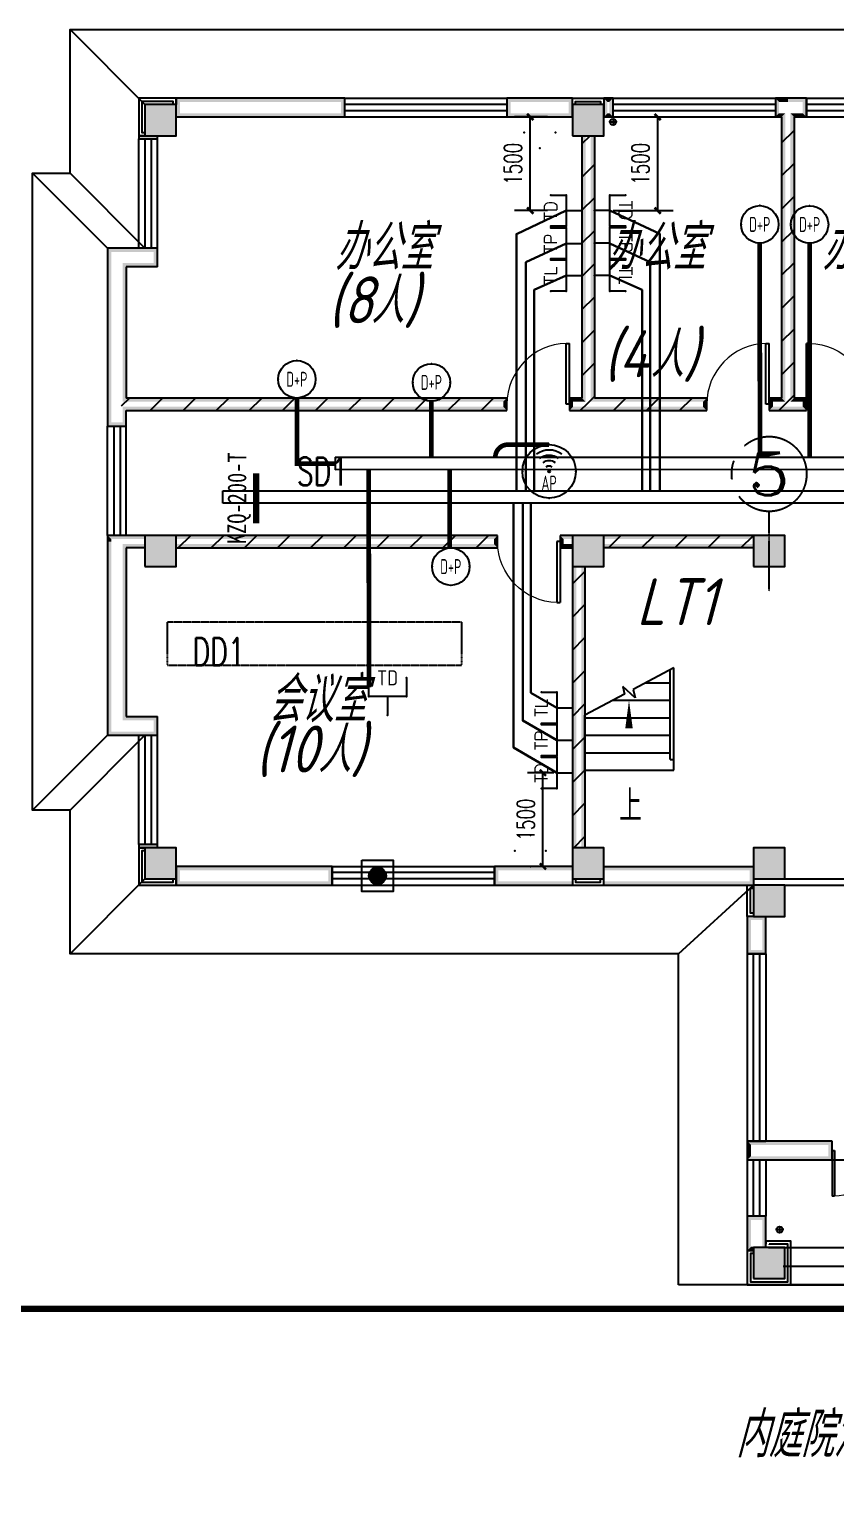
# Model space of a CAD drawing. Extents: x 1241380 to 1952554, y 1012187 to 1766051.
# Drawn here: x 1568965 to 1581878, y 1270773 to 1294421 of the extents above; entities that cross this region are included whole.
import ezdxf
from ezdxf.enums import TextEntityAlignment as Align

# ---------------------------------------------------------------- set-up
doc = ezdxf.new("R2010")
doc.units = 0
doc.linetypes.add('CENTER', pattern=[2, 1.25, -0.25, 0.25, -0.25])
doc.linetypes.add('DASH', pattern=[0.35, 0.25, -0.1])
for name, color, linetype in [('1-建筑底图', 8, 'Continuous'), ('AXIS', 251, 'CENTER'), ('AXIS_TEXT', 7, 'Continuous'), ('CABLETRAY_PDS', 4, 'Continuous'), ('DOTLN', 2, 'DASH'), ('EQUIP-插座', 3, 'Continuous'), ('EQUIP-照明', 3, 'Continuous'), ('EQUIP-通讯', 3, 'Continuous'), ('PUB_HATCH', 8, 'Continuous'), ('TEL_DIM', 3, 'Continuous'), ('WIRE-综合布线', 5, 'Continuous'), ('光纤点位', 3, 'Continuous'), ('内网桥架', 1, 'Continuous'), ('填充', 8, 'Continuous'), ('抗震支吊架', 2, 'Continuous'), ('排水', 153, 'Continuous'), ('红机电话', 3, 'Continuous'), ('蓝机电话', 3, 'Continuous')]:
    doc.layers.add(name, color=color, linetype=linetype)
doc.layers.add('内网线路', color=1, linetype='Continuous', lineweight=30)
doc.layers.get('EQUIP-插座').off()
doc.styles.add('_TCH_AXIS', font='COMPLEX', dxfattribs={"bigfont": 'GBCBIG'})
doc.styles.add('_TCH_DIM', font='SIMPLEX', dxfattribs={"bigfont": 'GBCBIG'})
doc.styles.add('_TEL_ATTDEF', font='GBENOR', dxfattribs={"width": 0.8, "height": 3, "bigfont": 'GBCBIG'})
doc.styles.add('_TEL_DIM', font='SIMPLEX', dxfattribs={"width": 0.8, "height": 3.5, "bigfont": 'HZTXT'})
doc.styles.add('A_DIM_T3', font='SIMPLEX', dxfattribs={"width": 0.7, "bigfont": 'HZ'})
doc.styles.add('COMPLEX', font='COMPLEX')
doc.styles.add('kzcad', font='', dxfattribs={"width": 0.8})
doc.styles.get("Standard").update_dxf_attribs({"font": 'gbeitc.shx', "bigfont": 'gbcbig.shx'})
doc.styles.get('kzcad').set_extended_font_data('SimSun')
doc.linetypes.add('JIEDI', pattern='A,1.25,-0.25,0.25,-0.25,0.625,["/",Standard,S=0.6,R=0,X=0,Y=-0.3],0.625,-0.25,0.25,-0.25', length=4)
doc.dimstyles.new('_TCH_ARCH&&100', dxfattribs={"dimtxt": 280, "dimasz": 100, "dimexe": 250, "dimexo": 300, "dimgap": 135, "dimtad": 1, "dimdec": 0, "dimzin": 0, "dimdsep": 46, "dimtxsty": 'A_DIM_T3', "dimblk": 'ARCHTICK', "dimcen": 0.09, "dimclrt": 7, "dimazin": 2, "dimtfac": 1, "dimtdec": 0, "dimtix": 1, "dimtmove": 2, "dimatfit": 3, "dimfxl": 100, "dimtolj": 1, "dimtzin": 0, "dimarcsym": 0})
pattern_1 = [(45, (-636285.87, -718395.4), (-265.16515, 265.16515), [])]

# ---------------------------------------------------------------- blocks, each defined once
blk = doc.blocks.new('_AXISO')
blk.add_circle((0, 0), 0.5)
at = {"layer": 'AXIS_TEXT', "style": 'COMPLEX', "width": 1.041667}
blk.add_attdef('A', text='', height=0.56, dxfattribs=at).set_placement((-0.25, -0.28), (0.25, -0.28), align=Align.FIT)
blk = doc.blocks.new('ERT')
at = {"layer": 'AXIS'}
blk.add_line((936758.2, 855900), (936758.2, 857175.6), dxfattribs=at)
ref = blk.add_blockref('_AXISO', (936758.2, 857775.6), dxfattribs=dict(at, xscale=1200, yscale=1200, zscale=1200))
ref.add_attrib('A', '5', dxfattribs={"layer": 'AXIS_TEXT', "height": 678.8, "style": '_TCH_AXIS', "width": 1.5}).set_placement((936418.8, 857436.2), (937097.6, 857436.2), align=Align.FIT)
blk = doc.blocks.new('ng')
at = {"layer": '排水'}
for p, q in [((345991, 781358), (346091, 781358)), ((346041, 781408), (346041, 781308))]:
    blk.add_line(p, q, dxfattribs=at)
blk.add_circle((346041, 781358), 50, dxfattribs=at)
blk = doc.blocks.new('雨水管')
at = {"layer": '排水'}
blk.add_blockref('ng', (588216, -46811), dxfattribs=at)
blk = doc.blocks.new('雨水管2')
at = {"layer": '排水'}
blk.add_blockref('ng', (590886, 64319), dxfattribs=at)
blk = doc.blocks.new('xfjyc')
at = {"layer": '填充'}
h = blk.add_hatch(color=1, dxfattribs=at)
h.dxf.hatch_style = 1
edge = h.paths.add_edge_path()
edge.add_arc((250, 250), 137, 0, 360)
blk.add_lwpolyline([(0, 500), (500, 500), (500, 0), (0, 0)], close=True)
at = {"color": 1}
blk.add_circle((250, 250), 137, dxfattribs=at)
blk = doc.blocks.new('xfjyc2')
blk.add_blockref('xfjyc', (3575, 78000))
blk = doc.blocks.new('_FZH')
blk.add_lwpolyline([(-0.5, -0.5), (0.5, -0.5), (0.5, 0.5), (-0.5, 0.5)], close=True)
at = {"layer": 'PUB_HATCH'}
blk.add_solid([(-0.5, -0.5), (0.5, -0.5), (-0.5, 0.5), (0.5, 0.5)], dxfattribs=at)
blk = doc.blocks.new('$WINLIB2D$00000001')
at = {"color": 0}
for points in [[(-0.5, 0.5), (-0.5, -0.5)], [(-0.5, 0.5), (0.5, 0.5)], [(0.5, -0.5), (0.5, 0.5)], [(0.5, 0.1667), (-0.5, 0.1667)], [(0.5, -0.1667), (-0.5, -0.1667)], [(-0.5, -0.5), (0.5, -0.5)]]:
    blk.add_lwpolyline(points, dxfattribs=at)
blk = doc.blocks.new('$DorLib2D$00000001')
at = {"color": 0}
for p, q in [((0.45, 0.975), (0.5, 0.975)), ((0.45, 0), (0.45, 0.975)), ((0.5, 0), (0.5, 0.975)), ((0.5, 0), (0.45, 0))]:
    blk.add_line(p, q, dxfattribs=at)
at = {"color": 0, "lineweight": 13}
blk.add_arc((0.475, 0), 0.975, 91.4693, 180, dxfattribs=at)
blk = doc.blocks.new('$DorLib2D$00000002')
at = {"color": 0}
for p, q in [((-0.5, 0), (-0.5, 0.4875)), ((-0.475, 0.4875), (-0.5, 0.4875)), ((-0.475, 0), (-0.475, 0.4875)), ((0.475, 0), (0.475, 0.4875)), ((0.475, 0.4875), (0.5, 0.4875)), ((0.5, 0), (0.5, 0.4875)), ((-0.5, 0), (-0.475, 0)), ((0.5, 0), (0.475, 0))]:
    blk.add_line(p, q, dxfattribs=at)
at = {"color": 0, "lineweight": 13}
for centre, start, end in [((-0.4875, 0), 0, 88.53072), ((0.4875, 0), 91.46928, 180)]:
    blk.add_arc(centre, 0.4875, start, end, dxfattribs=at)
blk = doc.blocks.new('1-一层建筑底图')
at = {"layer": '1-建筑底图'}
for points in [[(3250, 90650), (550, 90650), (610, 90590), (3190, 90590)], [(550, 90650), (550, 90350), (610, 90410), (610, 90590)], [(3250, 90350), (3250, 90650), (3190, 90590), (3190, 90410)], [(6900, 90650), (5850, 90650), (5910, 90590), (6840, 90590)], [(5850, 90650), (5850, 90350), (5910, 90410), (5910, 90590)], [(6900, 90350), (6900, 90650), (6840, 90590), (6840, 90410)], [(7550, 90650), (7400, 90650), (7460, 90590), (7490, 90590)], [(7400, 90650), (7400, 90350), (7460, 90410), (7460, 90590)], [(7550, 90350), (7550, 90650), (7490, 90590), (7490, 90410)], [(10350, 90650), (10150, 90650), (10210, 90590), (10350, 90590)], [(10150, 90650), (10150, 90350), (10210, 90410), (10210, 90590)], [(10650, 90650), (10350, 90650), (10350, 90590), (10590, 90590)], [(10650, 90350), (10650, 90650), (10590, 90590), (10590, 90410)], [(550, 90550), (50, 90550), (110, 90490), (490, 90490)], [(50, 90550), (50, 90050), (110, 90110), (110, 90490)], [(550, 90050), (550, 90550), (490, 90490), (490, 90110)], [(550, 90350), (3250, 90350), (3190, 90410), (610, 90410)], [(5850, 90350), (6900, 90350), (6840, 90410), (5910, 90410)], [(7400, 90550), (6900, 90550), (6960, 90490), (7340, 90490)], [(6900, 90550), (6900, 90050), (6960, 90110), (6960, 90490)], [(7400, 90050), (7400, 90550), (7340, 90490), (7340, 90110)], [(7400, 90350), (7550, 90350), (7490, 90410), (7460, 90410)], [(10150, 90350), (10250, 90350), (10310, 90410), (10210, 90410)], [(10250, 90350), (10250, 85850), (10310, 85790), (10310, 90410)], [(10450, 90350), (10650, 90350), (10590, 90410), (10390, 90410)], [(10450, 90350), (10450, 85850), (10390, 85790), (10390, 90410)], [(50, 90050), (550, 90050), (490, 90110), (110, 90110)], [(6900, 90050), (7400, 90050), (7340, 90110), (6960, 90110)], [(200, 90050), (50, 90050), (50, 90060), (10, 90060), (-50, 90000), (250, 90000)], [(250, 90050), (-50, 90050), (10, 89990), (190, 89990)], [(7110, 90050), (7050, 90050), (7050, 85850), (7110, 85790)], [(7250, 90050), (7190, 90050), (7190, 85790), (7250, 85850)], [(-50, 88250), (-550, 88250), (-490, 88190), (10, 88190)], [(-550, 88250), (-550, 85750), (-490, 85750), (-490, 88190)], [(250, 88250), (-50, 88250), (10, 88190), (190, 88190)], [(250, 87950), (250, 88250), (190, 88190), (190, 88010)], [(250, 87950), (-250, 87950), (-310, 88010), (190, 88010)], [(-250, 87950), (-250, 85850), (-310, 85790), (-310, 88010)], [(5850, 85850), (-250, 85850), (-310, 85790), (5790, 85790)], [(5850, 85650), (5850, 85850), (5790, 85790), (5790, 85710)], [(7050, 85850), (6850, 85850), (6910, 85790), (7110, 85790)], [(6850, 85850), (6850, 85650), (6910, 85710), (6910, 85790)], [(9050, 85850), (7250, 85850), (7190, 85790), (8990, 85790)], [(9050, 85650), (9050, 85850), (8990, 85790), (8990, 85710)], [(10250, 85850), (10050, 85850), (10110, 85790), (10310, 85790)], [(10050, 85850), (10050, 85650), (10110, 85710), (10110, 85790)], [(10650, 85850), (10450, 85850), (10390, 85790), (10590, 85790)], [(10650, 85650), (10650, 85850), (10590, 85790), (10590, 85710)], [(-550, 85750), (-550, 85400), (-490, 85460), (-490, 85750)], [(-250, 85650), (5850, 85650), (5790, 85710), (-310, 85710)], [(-250, 85400), (-250, 85650), (-310, 85710), (-310, 85460)], [(6850, 85650), (7150, 85650), (7150, 85710), (6910, 85710)], [(7150, 85650), (9050, 85650), (8990, 85710), (7150, 85710)], [(10050, 85650), (10350, 85650), (10350, 85710), (10110, 85710)], [(10350, 85650), (10650, 85650), (10590, 85710), (10350, 85710)], [(-550, 85400), (-250, 85400), (-310, 85460), (-490, 85460)], [(-250, 83650), (-550, 83650), (-490, 83590), (-310, 83590)], [(-550, 83650), (-550, 83550), (-490, 83550), (-490, 83590)], [(-550, 83550), (-550, 80450), (-490, 80510), (-490, 83550)], [(50, 83590), (50, 83650), (-250, 83650), (-310, 83590)], [(50, 83450), (50, 83510), (-310, 83510), (-250, 83450)], [(-250, 83450), (-250, 80750), (-310, 80690), (-310, 83510)], [(550, 83650), (50, 83650), (110, 83590), (490, 83590)], [(50, 83650), (50, 83150), (110, 83210), (110, 83590)], [(550, 83150), (550, 83650), (490, 83590), (490, 83210)], [(550, 83650), (550, 83590), (5640, 83590), (5700, 83650)], [(550, 83510), (550, 83450), (5700, 83450), (5640, 83510)], [(5700, 83450), (5700, 83650), (5640, 83590), (5640, 83510)], [(6900, 83590), (6900, 83650), (7000, 83650), (7000, 83650), (6700, 83650), (6760, 83590)], [(6700, 83650), (6700, 83450), (6760, 83510), (6760, 83590)], [(6900, 83450), (6900, 83510), (6760, 83510), (6700, 83450)], [(7400, 83650), (6900, 83650), (6960, 83590), (7340, 83590)], [(6900, 83650), (6900, 83150), (6960, 83210), (6960, 83590)], [(7000, 83650), (7400, 83650), (7400, 83590), (9800, 83590), (9800, 83650), (10050, 83650), (10050, 83650), (7000, 83650)], [(7400, 83150), (7400, 83650), (7340, 83590), (7340, 83210)], [(7400, 83510), (7400, 83450), (9800, 83450), (9800, 83510)], [(10300, 83650), (9800, 83650), (9860, 83590), (10240, 83590)], [(9800, 83650), (9800, 83150), (9860, 83210), (9860, 83590)], [(9990, 83650), (10050, 83650), (10050, 83650), (9990, 83650)], [(10300, 83150), (10300, 83650), (10240, 83590), (10240, 83210)], [(50, 83150), (550, 83150), (490, 83210), (110, 83210)], [(6900, 83150), (7400, 83150), (7340, 83210), (6960, 83210)], [(6900, 78650), (6960, 78650), (6960, 83150), (6900, 83150)], [(7040, 78650), (7100, 78650), (7100, 83150), (7040, 83150)], [(9800, 83150), (10300, 83150), (10240, 83210), (9860, 83210)], [(-250, 80750), (250, 80750), (190, 80690), (-310, 80690)], [(250, 80450), (250, 80750), (190, 80690), (190, 80510)], [(-550, 80450), (-50, 80450), (10, 80510), (-490, 80510)], [(-50, 80450), (250, 80450), (190, 80510), (10, 80510)], [(-50, 78650), (250, 78650), (190, 78710), (10, 78710)], [(50, 78640), (50, 78650), (200, 78650), (250, 78700), (-50, 78700), (10, 78640)], [(550, 78650), (50, 78650), (110, 78590), (490, 78590)], [(50, 78650), (50, 78150), (110, 78210), (110, 78590)], [(550, 78150), (550, 78650), (490, 78590), (490, 78210)], [(7400, 78650), (6900, 78650), (6960, 78590), (7340, 78590)], [(6900, 78650), (6900, 78150), (6960, 78210), (6960, 78590)], [(7400, 78150), (7400, 78650), (7340, 78590), (7340, 78210)], [(10300, 78650), (9800, 78650), (9860, 78590), (10240, 78590)], [(9800, 78650), (9800, 78150), (9860, 78210), (9860, 78590)], [(10300, 78150), (10300, 78650), (10240, 78590), (10240, 78210)], [(3050, 78350), (550, 78350), (610, 78290), (2990, 78290)], [(550, 78350), (550, 78050), (610, 78110), (610, 78290)], [(3050, 78050), (3050, 78350), (2990, 78290), (2990, 78110)], [(6900, 78350), (5650, 78350), (5710, 78290), (6900, 78290)], [(5650, 78350), (5650, 78050), (5710, 78110), (5710, 78290)], [(7400, 78350), (7400, 78290), (9800, 78290), (9800, 78350)], [(9800, 78350), (9740, 78350), (9740, 78050), (9800, 78050)], [(50, 78150), (550, 78150), (490, 78210), (110, 78210)], [(550, 78050), (3050, 78050), (2990, 78110), (610, 78110)], [(5650, 78050), (6900, 78050), (6900, 78110), (5710, 78110)], [(6900, 78150), (7400, 78150), (7340, 78210), (6960, 78210)], [(7400, 78050), (9800, 78050), (9800, 78110), (7400, 78110)], [(9800, 78150), (10300, 78150), (10240, 78210), (9860, 78210)], [(10300, 78050), (9800, 78050), (9860, 77990), (10240, 77990)], [(9800, 78050), (9800, 77550), (9860, 77610), (9860, 77990)], [(10300, 77550), (10300, 78050), (10240, 77990), (10240, 77610)], [(9800, 77550), (10300, 77550), (10240, 77610), (9860, 77610)], [(9700, 77550), (9700, 76950), (9760, 77010), (9760, 77490)], [(10000, 77550), (9700, 77550), (9760, 77490), (9940, 77490)], [(10000, 76950), (10000, 77550), (9940, 77490), (9940, 77010)], [(9700, 76950), (10000, 76950), (9940, 77010), (9760, 77010)], [(10000, 73950), (9700, 73950), (9760, 73890), (9940, 73890)], [(9700, 73950), (9700, 73750), (9760, 73750), (9760, 73890)], [(11059, 73950), (10000, 73950), (9940, 73890), (10999, 73890)], [(11059, 73650), (11059, 73950), (10999, 73890), (10999, 73710)], [(9700, 73750), (9700, 73650), (9760, 73710), (9760, 73750)], [(9700, 73650), (10000, 73650), (9940, 73710), (9760, 73710)], [(10000, 73650), (11059, 73650), (10999, 73710), (9940, 73710)], [(10000, 72750), (9700, 72750), (9760, 72690), (9940, 72690)], [(9700, 72750), (9700, 72200), (9760, 72260), (9760, 72690)], [(9950, 72250), (10000, 72250), (10000, 72750), (9940, 72690), (9940, 72260)], [(9800, 72200), (9800, 72250), (9950, 72250), (9940, 72260), (9760, 72260), (9700, 72200)], [(10300, 72250), (9800, 72250), (9860, 72190), (10240, 72190)], [(9800, 72250), (9800, 71750), (9860, 71810), (9860, 72190)], [(10300, 71750), (10300, 72250), (10240, 72190), (10240, 71810)], [(9800, 71750), (10300, 71750), (10240, 71810), (9860, 71810)]]:
    blk.add_hatch(color=8, dxfattribs=at).paths.add_polyline_path(points)
h = blk.add_hatch(dxfattribs=at)
h.set_pattern_fill('普通砖', color=8, scale=150, style=0)
h.set_pattern_definition(pattern_1)
h.paths.add_polyline_path([(10350, 90450), (10250, 90350), (10250, 85850), (10310, 85790), (10350, 85783), (10390, 85790), (10450, 85850), (10450, 90350)])
h = blk.add_hatch(dxfattribs=at)
h.set_pattern_fill('普通砖', color=8, scale=150, style=0)
h.set_pattern_definition(pattern_1)
h.paths.add_polyline_path([(7250, 90050), (7050, 90050), (7050, 85850), (7110, 85790), (7150, 85783), (7190, 85790), (7250, 85850)])
h = blk.add_hatch(dxfattribs=at)
h.set_pattern_fill('普通砖', color=8, scale=150, style=0)
h.set_pattern_definition(pattern_1)
h.paths.add_polyline_path([(-350, 85750), (-250, 85650), (5850, 85650), (5850, 85850), (-250, 85850)])
h = blk.add_hatch(dxfattribs=at)
h.set_pattern_fill('普通砖', color=8, scale=150, style=0)
h.set_pattern_definition(pattern_1)
h.paths.add_polyline_path([(7110, 85790), (7050, 85850), (6850, 85850), (6850, 85650), (7150, 85650), (7150, 85783)])
h = blk.add_hatch(dxfattribs=at)
h.set_pattern_fill('普通砖', color=8, scale=150, style=0)
h.set_pattern_definition(pattern_1)
h.paths.add_polyline_path([(7150, 85783), (7150, 85650), (9050, 85650), (9050, 85850), (7250, 85850), (7190, 85790)])
h = blk.add_hatch(dxfattribs=at)
h.set_pattern_fill('普通砖', color=8, scale=150, style=0)
h.set_pattern_definition(pattern_1)
h.paths.add_polyline_path([(10310, 85790), (10250, 85850), (10050, 85850), (10050, 85650), (10350, 85650), (10350, 85783)])
h = blk.add_hatch(dxfattribs=at)
h.set_pattern_fill('普通砖', color=8, scale=150, style=0)
h.set_pattern_definition(pattern_1)
h.paths.add_polyline_path([(10350, 85783), (10350, 85650), (10650, 85650), (10650, 85850), (10450, 85850), (10390, 85790)])
h = blk.add_hatch(dxfattribs=at)
h.set_pattern_fill('普通砖', color=8, scale=150, style=0)
h.set_pattern_definition(pattern_1)
h.paths.add_polyline_path([(50, 83450), (50, 83650), (-250, 83650), (-350, 83550), (-250, 83450)])
h = blk.add_hatch(dxfattribs=at)
h.set_pattern_fill('普通砖', color=8, scale=150, style=0)
h.set_pattern_definition(pattern_1)
h.paths.add_polyline_path([(550, 83650), (550, 83450), (5700, 83450), (5700, 83650)])
h = blk.add_hatch(dxfattribs=at)
h.set_pattern_fill('普通砖', color=8, scale=150, style=0)
h.set_pattern_definition(pattern_1)
h.paths.add_polyline_path([(6900, 83450), (6900, 83650), (7000, 83650), (7000, 83650), (6700, 83650), (6700, 83450)])
h = blk.add_hatch(dxfattribs=at)
h.set_pattern_fill('普通砖', color=8, scale=150, style=0)
h.set_pattern_definition(pattern_1)
h.paths.add_polyline_path([(7000, 83650), (7400, 83650), (7400, 83450), (9800, 83450), (9800, 83650), (10050, 83650), (10050, 83650), (7000, 83650)])
h = blk.add_hatch(dxfattribs=at)
h.set_pattern_fill('普通砖', color=8, scale=150, style=0)
h.set_pattern_definition(pattern_1)
h.paths.add_polyline_path([(6900, 78650), (7100, 78650), (7100, 83150), (6900, 83150)])
at = {"layer": '1-建筑底图', "color": 8}
for p, q in [((-1150, 91750), (50, 90550)), ((3250, 90650), (550, 90650)), ((550, 90650), (550, 90550)), ((3250, 90350), (3250, 90650)), ((6900, 90650), (5850, 90650)), ((5850, 90650), (5850, 90350)), ((6900, 90350), (6900, 90650)), ((7550, 90650), (7400, 90650)), ((7400, 90650), (7400, 90350)), ((7550, 90350), (7550, 90650)), ((10350, 90650), (10150, 90650)), ((10150, 90650), (10150, 90350)), ((10650, 90650), (10350, 90650)), ((10650, 90350), (10650, 90650)), ((550, 90350), (3250, 90350)), ((5850, 90350), (6900, 90350)), ((7400, 90350), (7550, 90350)), ((10150, 90350), (10250, 90350)), ((10250, 90350), (10250, 85850)), ((10450, 90350), (10650, 90350)), ((10450, 90350), (10450, 85850)), ((-50, 90050), (-50, 90000)), ((50, 90050), (-50, 90050)), ((-50, 90000), (250, 90000)), ((250, 90000), (250, 90050)), ((7050, 90050), (7050, 85850)), ((7250, 90050), (7250, 85850)), ((-1750, 89450), (-550, 88250)), ((-1150, 89450), (50, 88250)), ((-50, 88250), (-550, 88250)), ((-550, 88250), (-550, 85750)), ((250, 88250), (-50, 88250)), ((250, 87950), (250, 88250)), ((250, 87950), (-250, 87950)), ((-250, 87950), (-250, 85850)), ((5850, 85850), (-250, 85850)), ((5850, 85650), (5850, 85850)), ((7050, 85850), (6850, 85850)), ((6850, 85850), (6850, 85650)), ((9050, 85850), (7250, 85850)), ((9050, 85650), (9050, 85850)), ((10250, 85850), (10050, 85850)), ((10050, 85850), (10050, 85650)), ((10650, 85850), (10450, 85850)), ((10650, 85650), (10650, 85850)), ((-550, 85750), (-550, 85400)), ((-250, 85650), (5850, 85650)), ((-250, 85400), (-250, 85650)), ((6850, 85650), (7150, 85650)), ((7150, 85650), (9050, 85650)), ((10050, 85650), (10350, 85650)), ((10350, 85650), (10650, 85650)), ((-550, 85400), (-250, 85400)), ((-250, 83650), (-550, 83650)), ((-550, 83650), (-550, 83550)), ((-550, 83550), (-550, 80450)), ((50, 83650), (-250, 83650)), ((5700, 83650), (550, 83650)), ((5700, 83450), (5700, 83650)), ((7000, 83650), (6700, 83650)), ((6700, 83650), (6700, 83450)), ((10050, 83650), (7000, 83650)), ((10050, 83650), (10050, 83650)), ((50, 83450), (-250, 83450)), ((-250, 83450), (-250, 80750)), ((550, 83450), (5700, 83450)), ((6700, 83450), (6900, 83450)), ((9800, 83450), (7400, 83450)), ((6900, 83150), (6900, 78650)), ((7100, 83150), (7100, 78650)), ((8525, 81530), (7874, 81183)), ((8465, 80060), (8465, 81498)), ((8525, 80060), (8525, 81530)), ((8525, 80060), (8525, 81530)), ((7905, 81051), (7705, 81231)), ((7705, 81231), (7733, 81108)), ((7874, 81183), (7905, 81051)), ((8075, 81290), (8465, 81290)), ((7733, 81108), (7100, 80770)), ((7550, 81010), (8465, 81010)), ((-250, 80750), (250, 80750)), ((250, 80450), (250, 80750)), ((7100, 79890), (7100, 80770)), ((7100, 80730), (8465, 80730)), ((-1750, 79250), (-550, 80450)), ((-1150, 79250), (50, 80450)), ((-550, 80450), (-50, 80450)), ((-50, 80450), (250, 80450)), ((7100, 80450), (8465, 80450)), ((7100, 80170), (8465, 80170)), ((8465, 80060), (8525, 80060)), ((8525, 79890), (8525, 80060)), ((7100, 79890), (8525, 79890)), ((250, 78700), (-50, 78700)), ((-50, 78700), (-50, 78650)), ((-50, 78650), (50, 78650)), ((250, 78650), (250, 78700)), ((3050, 78350), (550, 78350)), ((550, 78350), (550, 78050)), ((3050, 78050), (3050, 78350)), ((6900, 78350), (5650, 78350)), ((5650, 78350), (5650, 78050)), ((7400, 78350), (9800, 78350)), ((-1150, 76950), (50, 78150)), ((550, 78050), (3050, 78050)), ((5650, 78050), (6900, 78050)), ((7400, 78050), (9800, 78050)), ((8600, 76950), (9800, 78050)), ((9800, 78150), (9800, 78050)), ((10300, 78150), (13300, 78150)), ((10300, 78050), (13300, 78050)), ((9700, 77550), (9700, 76950)), ((9800, 77550), (9700, 77550)), ((10000, 76950), (10000, 77550)), ((9700, 76950), (10000, 76950)), ((10000, 73950), (9700, 73950)), ((9700, 73950), (9700, 73750)), ((11059, 73950), (10000, 73950)), ((11059, 73650), (11059, 73950)), ((9700, 73750), (9700, 73650)), ((9700, 73650), (10000, 73650)), ((10000, 73650), (11059, 73650)), ((11059, 73650), (12559, 73650)), ((10000, 72750), (9700, 72750)), ((9700, 72750), (9700, 72200)), ((10000, 72250), (10000, 72750)), ((9700, 72200), (9800, 72200)), ((10040, 72250), (13560, 72250)), ((10275, 71950), (13325, 71950)), ((10275, 71650), (13325, 71650))]:
    blk.add_line(p, q, dxfattribs=at)
for points in [[(8600, 71650), (8600, 76950), (-1150, 76950), (-1150, 79250), (-1750, 79250), (-1750, 89450), (-1150, 89450), (-1150, 91750), (49800, 91750), (49800, 89750), (54650, 89750), (54650, 91750), (55850, 91750)], [(550, 90550), (550, 90650), (-50, 90650), (-50, 90050), (50, 90050)], [(500, 90550), (500, 90600), (0, 90600), (0, 90100), (50, 90100)], [(6900, 90550), (6900, 90650), (7400, 90650), (7400, 90550)], [(6950, 90550), (6950, 90600), (7350, 90600), (7350, 90550)], [(50, 78650), (-50, 78650), (-50, 78050), (550, 78050), (550, 78150)], [(50, 78600), (0, 78600), (0, 78100), (500, 78100), (500, 78150)], [(6900, 78150), (6900, 78050), (7400, 78050), (7400, 78150)], [(6950, 78150), (6950, 78100), (7350, 78100), (7350, 78150)], [(9800, 77550), (9700, 77550), (9700, 78050), (9800, 78050)], [(9800, 77600), (9750, 77600), (9750, 78000), (9800, 78000)], [(9800, 72200), (9700, 72200), (9700, 71650), (10400, 71650), (10400, 72350), (10000, 72350), (10000, 72300)], [(9800, 72200), (9700, 72200), (9700, 71750)], [(9800, 72150), (9750, 72150), (9750, 71700), (10350, 71700), (10350, 72300), (10050, 72300), (10050, 72300)], [(15000, 71650), (8600, 71650)]]:
    blk.add_lwpolyline(points, dxfattribs=at)
blk.add_lwpolyline([(7805, 79750, 0, 0, 0), (7805, 81010, 0, 120, 0), (7805, 80560, 0, 0, 0)], format="xyseb", dxfattribs=at)
at = {"layer": '1-建筑底图', "color": 8, "ltscale": 3, "const_width": 100}
blk.add_lwpolyline([(-2546, 71265), (72950, 71265), (72950, 19335), (1829, 19335)], dxfattribs=at)
at = {"layer": '1-建筑底图', "color": 8}
for name, p in [('ERT', (-926708, -773142)), ('雨水管', (-926708, -644277)), ('xfjyc2', (-50, -50)), ('雨水管2', (-926708, -773142))]:
    blk.add_blockref(name, p, dxfattribs=at)
for name, p, xscale, yscale, zscale, rotation in [('$WINLIB2D$00000001', (4550, 90500), -2600, 300, -2600, 180), ('$WINLIB2D$00000001', (8850, 90500), -2600, 300, -2600, 180), ('$WINLIB2D$00000001', (11950, 90500), -2600, -300, -2600, 180), ('_FZH', (300, 90300), 499.9999996874249, 499.9999996874249, 499.9999996874249, 359.999999950281), ('_FZH', (7150, 90300), 500.0009756486397, 499.9658332468243, 499.9658332468243, 359.9999999607932), ('$WINLIB2D$00000001', (100, 89125), -1750, 300, -1750, 269.9999999944042), ('$DorLib2D$00000001', (6350, 85750), -1000, -1000, -1000, 180), ('$DorLib2D$00000001', (9550, 85750), -1000, -1000, -1000, 180), ('$DorLib2D$00000001', (11150, 85750), 1000, -1000, 1000, 180), ('$WINLIB2D$00000001', (-400, 84525), -1750, 300, -1750, 270), ('_FZH', (300, 83400), 499.9999996254919, 499.9999996254919, 499.9999996254919, 359.9999999805366), ('$DorLib2D$00000001', (6200, 83550), -1000, 1000, -1000, 180), ('_FZH', (7150, 83400), 500.00097617344, 499.9658330852399, 499.9658330852399, 359.9999999763078), ('_FZH', (10050, 83400), 499.9999990476063, 499.9658331071259, 499.9658331071259, 359.9999999860995), ('$WINLIB2D$00000001', (100, 79575), -1750, 300, -1750, 269.9999782967044), ('_FZH', (300, 78400), 499.999999549822, 499.965833150316, 499.965833150316, 359.9999999763745), ('_FZH', (7150, 78400), 500.0009762059199, 500.0000006456394, 500.0000006456394, 359.9999999558173), ('_FZH', (10050, 78400), 499.9999996775296, 499.9999996775296, 499.9999996775296, 359.9999999776018), ('_FZH', (10050, 77800), 500.0000004040776, 500.0000004040776, 500.0000004040776, 359.9999999811236), ('$WINLIB2D$00000001', (9850, 75450), 3000, 300, 3000, 270), ('$WINLIB2D$00000001', (9850, 73200), 900, -300, 900, 270), ('_FZH', (10050, 72000), 499.9999995701946, 499.9999995701946, 499.9999995701946, 359.9999999873268)]:
    blk.add_blockref(name, p, dxfattribs=dict(at, xscale=xscale, yscale=yscale, zscale=zscale, rotation=rotation))
for name, p, xscale, yscale, zscale in [('$WINLIB2D$00000001', (4350, 78200), 2600, 300, 2600), ('$DorLib2D$00000002', (11809, 73800), 1500, -1500, 1500)]:
    blk.add_blockref(name, p, dxfattribs=dict(at, xscale=xscale, yscale=yscale, zscale=zscale))
for s, height, p in [('办公室', 723.4, (3090, 87900)), ('办公室', 723.4, (7456, 87900)), ('办公室', 723.4, (10898, 87900)), ('(8', 750, (2982, 87046)), ('人', 723, (3670, 87046)), (')', 750, (4197, 87046)), ('(4', 750, (7397, 86182)), ('人', 723, (8147, 86182)), (')', 750, (8674, 86182)), ('LT1', 750, (7922, 82213)), ('会议室', 723.4, (2023, 80663)), ('(10', 750, (1818, 79855)), ('人', 723, (2818, 79855)), (')', 750, (3345, 79855)), ('内庭院消防车连通口', 723.4, (9510, 68890))]:
    blk.add_text(s, height=height, dxfattribs=at).set_placement(p)
at = {"layer": '1-建筑底图', "color": 8, "style": '_TCH_DIM', "width": 0.705882}
for s, p in [('SD1', (2480, 84449)), ('DD1', (809, 81565))]:
    blk.add_text(s, height=446.2, dxfattribs=at).set_placement(p)
at = {"layer": '1-建筑底图', "color": 8, "style": '_TCH_DIM'}
blk.add_text('上', height=506, dxfattribs=at).set_placement((7648, 79067))
blk = doc.blocks.new('$equip_U$00000080(win7-PC-wzy)')
blk.add_circle((0, 0.5), 0.5)
for p in [(0, 0.999), (-0.5, 0.5), (0.5, 0.5)]:
    blk.add_point(p)
at = {"color": 7, "style": '_TEL_DIM', "width": 0.7}
blk.add_attdef('$TEXT$', text='', height=0.4, dxfattribs=at).set_placement((0, 0.5), align=Align.MIDDLE_CENTER)
at = {"color": 7, "style": '_TEL_DIM', "flags": 1}
for tag in ['A', 'REMARK']:
    blk.add_attdef(tag, text='', height=0.00002, dxfattribs=at).set_placement((0, 0), align=Align.MIDDLE_CENTER)
blk = doc.blocks.new('$equip$00002670')
for p, q in [((-0.5, 0.499), (-0.5, 0.999)), ((0.5, 0.999), (0.5, 0.499)), ((0.5, 0.499), (-0.5, 0.499)), ((0, 0.5), (0, 0))]:
    blk.add_line(p, q)
for p in [(-0.5, 0.999), (0.5, 0.999), (-0.5, 0.499), (0.5, 0.499), (0, 0)]:
    blk.add_point(p)
at = {"color": 7, "style": '_TEL_DIM'}
blk.add_attdef('$TEXT$', text='', height=0.4, dxfattribs=at).set_placement((0, 0.999), align=Align.MIDDLE_CENTER)
at = {"color": 7, "style": '_TEL_DIM', "flags": 1}
blk.add_attdef('A', text='', height=0.000025, dxfattribs=at).set_placement((0, 0), align=Align.MIDDLE_CENTER)
blk = doc.blocks.new('$equip_U$00000091(win7-PC-wzy)')
for radius in [0.714, 0.0272]:
    blk.add_circle((0, 0), radius)
for radius in [0.571, 0.428, 0.285, 0.143]:
    blk.add_arc((0, 0), radius, 53.7049, 126.2951)
for p in [(0, 0.714), (-0.714, 0), (0.714, 0), (0, -0.714)]:
    blk.add_point(p)
at = {"color": 7, "style": '_TEL_DIM', "flags": 1}
for tag in ['A', 'REMARK']:
    blk.add_attdef(tag, text='', height=0.00002, dxfattribs=at).set_placement((0, 0), align=Align.MIDDLE_CENTER)
at = {"color": 7, "style": '_TEL_DIM', "width": 0.7}
blk.add_attdef('$TEXT$', text='', height=0.4, dxfattribs=at).set_placement((0, -0.31), align=Align.MIDDLE_CENTER)
blk = doc.blocks.new('$equip$00001239')
for p, q in [((-0.5, 1.05), (-0.5, 1)), ((0.5, 1), (-0.5, 1)), ((0.5, 1.05), (0.5, 1)), ((0.5, 0.5), (-0.5, 0.5)), ((0, 0.5), (0, 0))]:
    blk.add_line(p, q)
blk.add_arc((0, 1), 0.5, 180, 0)
for points in [[(0, 0.75), (-0.433, 0.75), (0, 1), (-0.5, 1)], [(0, 0.567), (-0.25, 0.567), (0, 0.75), (-0.433, 0.75)], [(0, 0.5), (0, 0.5), (0, 0.567), (-0.25, 0.567)]]:
    blk.add_solid(points)
at = {"layer": 'EQUIP-照明'}
for p in [(0, 1), (-0.5, 0.5), (0.5, 0.5), (0, 0)]:
    blk.add_point(p, dxfattribs=at)
at = {"layer": 'EQUIP-照明', "flags": 9}
blk.add_attdef('A', (0, 0), '', height=0.00002, dxfattribs=at)
blk = doc.blocks.new('$equip$00001867')
for p, q in [((-0.5, 0.499), (-0.5, 0.999)), ((0.5, 0.999), (0.5, 0.499)), ((0.5, 0.499), (-0.5, 0.499)), ((0, 0.5), (0, 0))]:
    blk.add_line(p, q)
for p in [(-0.5, 0.999), (0.5, 0.999), (-0.5, 0.499), (0.5, 0.499), (0, 0)]:
    blk.add_point(p)
at = {"color": 7, "style": '_TEL_DIM'}
blk.add_attdef('$TEXT$', text='', height=0.4, dxfattribs=at).set_placement((0, 0.999), align=Align.MIDDLE_CENTER)
at = {"color": 7, "style": '_TEL_DIM', "flags": 1}
blk.add_attdef('A', text='', height=0.00002, dxfattribs=at).set_placement((0, 0), align=Align.MIDDLE_CENTER)
blk = doc.blocks.new('_ArchTick')
at = {"color": 0, "linetype": 'ByBlock', "const_width": 0.4}
blk.add_lwpolyline([(-0.5, -0.5), (0.5, 0.5)], dxfattribs=at)
blk = doc.blocks.new('*D199')
at = {"layer": 'Defpoints', "color": 0, "transparency": 16777216}
for p in [(13057, 305067), (13531, 305067), (13531, 303567)]:
    blk.add_point(p, dxfattribs=at)
at = {"layer": 'TEL_DIM', "color": 0, "lineweight": -2, "transparency": 16777216}
for p, q in [((13231, 305067), (12807, 305067)), ((13057, 303567), (13057, 305067)), ((13231, 303567), (12807, 303567))]:
    blk.add_line(p, q, dxfattribs=at)
at = {"layer": 'TEL_DIM', "color": 0, "lineweight": -2, "transparency": 16777216, "xscale": 100, "yscale": 100, "zscale": 100}
for p, rotation in [((13057, 305067), 90), ((13057, 303567), 270)]:
    blk.add_blockref('_ArchTick', p, dxfattribs=dict(at, rotation=rotation))
at = {"layer": 'TEL_DIM', "color": 7, "transparency": 16777216, "insert": (12782, 304317), "char_height": 280, "attachment_point": 5, "rotation": 90, "style": 'A_DIM_T3'}
blk.add_mtext('\\A1;1500', dxfattribs=at)
blk = doc.blocks.new('*D223')
at = {"layer": 'Defpoints', "color": 0, "transparency": 16777216}
for p in [(13881, 315567), (14895, 315567), (13881, 314067)]:
    blk.add_point(p, dxfattribs=at)
at = {"layer": 'TEL_DIM', "color": 0, "lineweight": -2, "transparency": 16777216}
for p, q in [((14181, 315567), (15145, 315567)), ((14895, 314067), (14895, 315567)), ((14181, 314067), (15145, 314067))]:
    blk.add_line(p, q, dxfattribs=at)
at = {"layer": 'TEL_DIM', "color": 0, "lineweight": -2, "transparency": 16777216, "xscale": 100, "yscale": 100, "zscale": 100}
for p, rotation in [((14895, 315567), 90), ((14895, 314067), 270)]:
    blk.add_blockref('_ArchTick', p, dxfattribs=dict(at, rotation=rotation))
at = {"layer": 'TEL_DIM', "color": 7, "transparency": 16777216, "insert": (14620, 314817), "char_height": 280, "attachment_point": 5, "rotation": 90, "style": 'A_DIM_T3'}
blk.add_mtext('\\A1;1500', dxfattribs=at)
blk = doc.blocks.new('*D224')
at = {"layer": 'Defpoints', "color": 0, "transparency": 16777216}
for p in [(12853, 315567), (13431, 315567), (13431, 314067)]:
    blk.add_point(p, dxfattribs=at)
at = {"layer": 'TEL_DIM', "color": 0, "lineweight": -2, "transparency": 16777216}
for p, q in [((13131, 315567), (12603, 315567)), ((12853, 314067), (12853, 315567)), ((13131, 314067), (12603, 314067))]:
    blk.add_line(p, q, dxfattribs=at)
at = {"layer": 'TEL_DIM', "color": 0, "lineweight": -2, "transparency": 16777216, "xscale": 100, "yscale": 100, "zscale": 100}
for p, rotation in [((12853, 315567), 90), ((12853, 314067), 270)]:
    blk.add_blockref('_ArchTick', p, dxfattribs=dict(at, rotation=rotation))
at = {"layer": 'TEL_DIM', "color": 7, "transparency": 16777216, "insert": (12578, 314817), "char_height": 280, "attachment_point": 5, "rotation": 90, "style": 'A_DIM_T3'}
blk.add_mtext('\\A1;1500', dxfattribs=at)
blk = doc.blocks.new('A$C4A9128F6')
at = {"layer": 'DOTLN', "linetype": 'DASH'}
blk.add_lwpolyline([(-66494.5, -2626.4), (-61772, -2626.4), (-61772, -1936.3), (-66494.5, -1936.3)], close=True, dxfattribs=at)
at = {"layer": '内网桥架'}
for p, q in [((-65602.5, -31.3), (-65602.5, 168.7)), ((-65602.5, 168.7), (-54415, 168.7)), ((-54415, -31.3), (-65602.5, -31.3))]:
    blk.add_line(p, q, dxfattribs=at)
at = {"layer": '内网线路'}
for points in [[(-60099.3, 4653.4), (-60899.4, 4279.3), (-60899.4, 168.7)], [(-59400.6, 4653.4), (-58600.3, 4279.7), (-58598.4, 168.7)], [(-60099.3, 4129.8), (-60746.4, 3825.9), (-60746.4, 168.7)], [(-59400.3, 4129.8), (-58753.1, 3826.2), (-58753.1, 168.7)], [(-60099.3, 3615.1), (-60615.3, 3382.9), (-60615.3, 168.7)], [(-59400.1, 3615.1), (-58883.9, 3383.2), (-58882.5, 168.7)], [(-60249.3, -4346.7), (-60945.9, -3942.3), (-60945.9, -31.3)], [(-60249.3, -3826.7), (-60798.2, -3512.4), (-60798.2, -31.3)], [(-60249.3, -3308.4), (-60667.2, -3065.3), (-60667.2, -31.3)]]:
    blk.add_lwpolyline(points, dxfattribs=at)
at = {"layer": 'EQUIP-插座', "xscale": 500, "yscale": 500, "zscale": 500, "rotation": 180}
blk.add_blockref('$equip$00001239', (-60524.9, 6153.3), dxfattribs=at)
at = {"layer": 'EQUIP-插座', "xscale": -500, "yscale": 500, "zscale": 500}
blk.add_blockref('$equip$00001239', (-60674.9, -5846.7), dxfattribs=at)
at = {"layer": '光纤点位', "xscale": 500, "yscale": 500, "zscale": 500}
for p, rotation in [((-59849.8, 4653.4), 90), ((-59649.8, 4653.4), 270), ((-59999.8, -4346.7), 90)]:
    blk.add_blockref('$equip$00002670', p, dxfattribs=dict(at, rotation=rotation)).add_auto_attribs({'$TEXT$': 'TD'})
at = {"layer": '红机电话', "xscale": 500, "yscale": 500, "zscale": 500}
for p, rotation in [((-59849.8, 4129.8), 90), ((-59649.8, 4133.4), 270), ((-59999.8, -3826.7), 90)]:
    blk.add_blockref('$equip$00001867', p, dxfattribs=dict(at, rotation=rotation)).add_auto_attribs({'$TEXT$': 'TP'})
at = {"layer": '蓝机电话', "xscale": 500, "yscale": 500, "zscale": 500}
for p, rotation in [((-59849.8, 3615.1), 90), ((-59649.8, 3615.1), 270), ((-59999.8, -3308.4), 90)]:
    blk.add_blockref('$equip$00001867', p, dxfattribs=dict(at, rotation=rotation)).add_auto_attribs({'$TEXT$': 'TL'})
at = {"layer": 'TEL_DIM'}
for p1, p2, distance, picture, middle in [((-60099.3, 4653.4), (-60099.3, 6153.4), 578.5, '*D224', (-60952.8, 5403.4)), ((-59649.8, 4653.4), (-59649.8, 6153.4), -1014, '*D223', (-58910.9, 5403.4)), ((-59999.8, -5846.7), (-59999.8, -4346.7), 473.5, '*D199', (-60748.3, -5096.7))]:
    dim = blk.add_aligned_dim(p1=p1, p2=p2, distance=distance, dimstyle='_TCH_ARCH&&100', dxfattribs=at)
    dim.commit()
    dim.dimension.update_dxf_attribs({"geometry": picture, "text_midpoint": middle, "insert": (-73530.4, -309413.6)})

msp = doc.modelspace()

# ---------------------------------------------------------------- linework, layer by layer
at = {"layer": 'CABLETRAY_PDS'}
for p, q in [((1573863.5, 1287571.4), (1674641, 1287621.1)), ((1573863.5, 1287571.4), (1573863.5, 1287371.4)), ((1674641.1, 1287421.1), (1573863.5, 1287371.4))]:
    msp.add_line(p, q, dxfattribs=at)
at = {"layer": 'WIRE-综合布线', "linetype": 'Continuous', "const_width": 75}
for points in [[(1580667, 1287574.7), (1580665.3, 1291001.4)], [(1581466.4, 1287575.1), (1581464.7, 1291000.1)], [(1573249.2, 1288521.1), (1573249.7, 1287471), (1573863.5, 1287471.4)], [(1575404.4, 1287571.5), (1575404, 1288471.1)], [(1576628.6, 1287774.4), (1577290, 1287774.4)], [(1576428.6, 1287572.6), (1576428.6, 1287574.3)], [(1574400.8, 1287371.6), (1574402.5, 1283890.5)], [(1575698.2, 1287372.3), (1575698.8, 1286120.7)]]:
    msp.add_lwpolyline(points, dxfattribs=at)
msp.add_lwpolyline([(1576628.6, 1287774.4, 0.4143589), (1576428.6, 1287574.3)], format="xyb", dxfattribs=at)
at = {"layer": '抗震支吊架', "color": 2, "const_width": 100}
msp.add_lwpolyline([(1572596.6, 1286515.9), (1572596.6, 1287315.9)], dxfattribs=at)

# ---------------------------------------------------------------- block references
at = {"layer": '1-建筑底图', "linetype": 'JIEDI'}
msp.add_blockref('1-一层建筑底图', (1570765, 1202671.1), dxfattribs=at)
at = {"layer": '1-建筑底图', "color": 3}
msp.add_blockref('A$C4A9128F6', (1637664.8, 1286867.8), dxfattribs=at)
at = {"layer": 'EQUIP-通讯', "linetype": 'JIEDI'}
ref = msp.add_blockref('$equip_U$00000080(win7-PC-wzy)', (1580965, 1291301.1), dxfattribs=dict(at, xscale=600, yscale=600, zscale=600, rotation=90))
ref.add_attrib('$TEXT$', 'D+P', dxfattribs={"layer": '0', "color": 7, "height": 240, "style": '_TEL_ATTDEF', "width": 0.7}).set_placement((1580665.3, 1291301.1), align=Align.MIDDLE_CENTER)
ref = msp.add_blockref('$equip_U$00000080(win7-PC-wzy)', (1581764.4, 1291299.8), dxfattribs=dict(at, xscale=600, yscale=600, zscale=600, rotation=90))
ref.add_attrib('$TEXT$', 'D+P', dxfattribs={"layer": '0', "color": 7, "height": 240, "style": '_TEL_ATTDEF', "width": 0.7}).set_placement((1581464.7, 1291299.8), align=Align.MIDDLE_CENTER)
ref = msp.add_blockref('$equip_U$00000080(win7-PC-wzy)', (1573548.9, 1288820.8), dxfattribs=dict(at, xscale=600, yscale=600, zscale=600, rotation=90))
ref.add_attrib('$TEXT$', 'D+P', dxfattribs={"layer": '0', "color": 7, "height": 240, "style": '_TEL_ATTDEF', "width": 0.7}).set_placement((1573249.2, 1288820.8), align=Align.MIDDLE_CENTER)
ref = msp.add_blockref('$equip_U$00000080(win7-PC-wzy)', (1575404, 1288471.1), dxfattribs=dict(at, xscale=600, yscale=600, zscale=600))
ref.add_attrib('$TEXT$', 'D+P', dxfattribs={"layer": '0', "color": 7, "height": 240, "style": '_TEL_ATTDEF', "width": 0.7}).set_placement((1575404, 1288770.8), align=Align.MIDDLE_CENTER)
ref = msp.add_blockref('$equip_U$00000091(win7-PC-wzy)', (1577290, 1287346.1), dxfattribs=dict(at, xscale=600, yscale=600, zscale=600))
ref.add_attrib('$TEXT$', 'AP', dxfattribs={"layer": '0', "color": 7, "height": 240, "style": '_TEL_ATTDEF', "width": 0.7}).set_placement((1577290, 1287159.9), align=Align.MIDDLE_CENTER)
ref = msp.add_blockref('$equip_U$00000080(win7-PC-wzy)', (1575715.1, 1285521.7), dxfattribs=dict(at, xscale=600, yscale=600, zscale=600))
ref.add_attrib('$TEXT$', 'D+P', dxfattribs={"layer": '0', "color": 7, "height": 240, "style": '_TEL_ATTDEF', "width": 0.7}).set_placement((1575715.1, 1285821.4), align=Align.MIDDLE_CENTER)
ref = msp.add_blockref('$equip$00002670', (1574702.5, 1283441.1), dxfattribs=dict(at, xscale=600, yscale=600, zscale=600))
ref.add_attrib('$TEXT$', 'TD', dxfattribs={"layer": '0', "color": 7, "height": 240, "style": '_TEL_ATTDEF'}).set_placement((1574702.5, 1284040.5), align=Align.MIDDLE_CENTER)

# ---------------------------------------------------------------- texts
at = {"layer": '抗震支吊架', "color": 2, "style": 'kzcad', "width": 0.8}
msp.add_text('KZQ-200-T', height=300, rotation=89.88539, dxfattribs=at).set_placement((1572436.6, 1286915.9), align=Align.CENTER)

doc.saveas('drawing.dxf')
